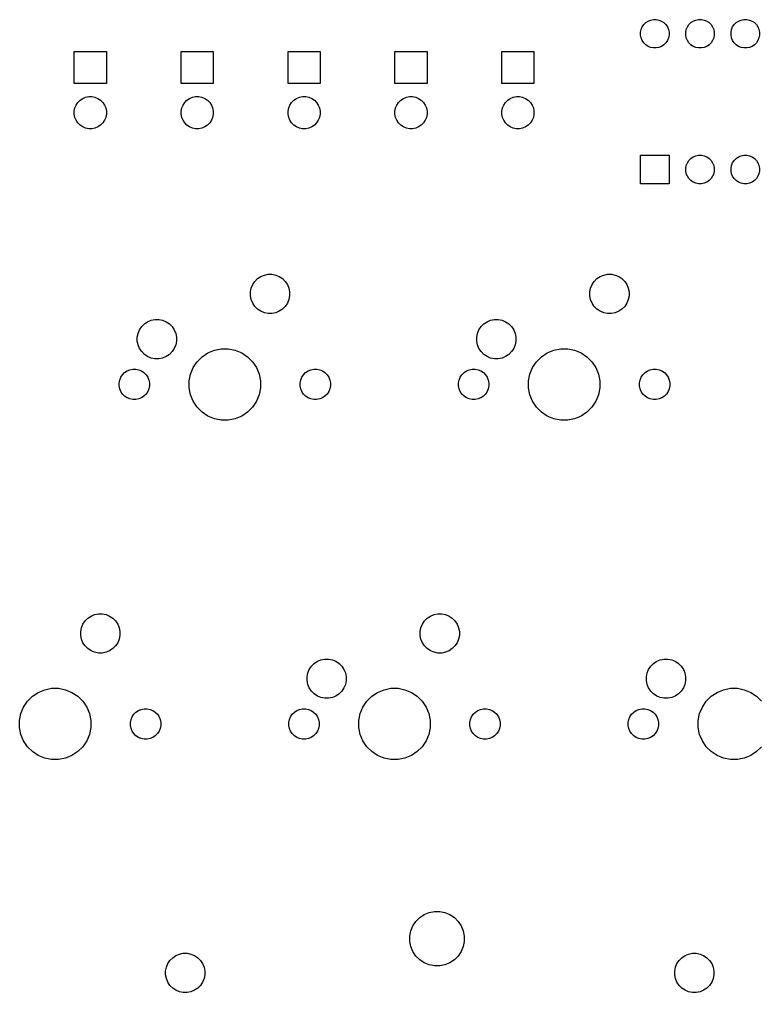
# Model space of a CAD drawing. Extents: x -0.4 to 11, y -4.1 to 0.4.
# Drawn here: x 7.796 to 9.432, y -1.718 to 0.431 of the extents above; entities that cross this region are included whole.
import ezdxf

# ---------------------------------------------------------------- set-up
doc = ezdxf.new("R2010")
doc.units = 0
doc.header["$MEASUREMENT"] = 0
doc.layers.add('BLACK', color=7, linetype='CONTINUOUS')

msp = doc.modelspace()

# ---------------------------------------------------------------- linework, layer by layer
at = {"layer": 'BLACK', "linetype": 'CONTINUOUS'}
for p, q in [((9.18508, 0.427911), (9.19081, 0.430286)), ((9.19081, 0.430286), (9.1969, 0.431496)), ((9.1969, 0.431496), (9.2031, 0.431496)), ((9.2031, 0.431496), (9.20919, 0.430286)), ((9.20919, 0.430286), (9.21492, 0.427911)), ((9.28508, 0.427911), (9.29081, 0.430286)), ((9.29081, 0.430286), (9.2969, 0.431496)), ((9.2969, 0.431496), (9.3031, 0.431496)), ((9.3031, 0.431496), (9.30919, 0.430286)), ((9.30919, 0.430286), (9.31492, 0.427911)), ((9.38508, 0.427911), (9.39081, 0.430286)), ((9.39081, 0.430286), (9.3969, 0.431496)), ((9.3969, 0.431496), (9.4031, 0.431496)), ((9.4031, 0.431496), (9.40919, 0.430286)), ((9.40919, 0.430286), (9.41492, 0.427911)), ((9.1685, 0.403102), (9.16971, 0.409187)), ((9.16971, 0.409187), (9.17209, 0.414919)), ((9.17209, 0.414919), (9.17554, 0.420078)), ((9.17554, 0.420078), (9.17992, 0.424465)), ((9.17992, 0.424465), (9.18508, 0.427911)), ((9.21492, 0.427911), (9.22008, 0.424465)), ((9.22008, 0.424465), (9.22446, 0.420078)), ((9.22446, 0.420078), (9.22791, 0.414919)), ((9.22791, 0.414919), (9.23029, 0.409187)), ((9.23029, 0.409187), (9.2315, 0.403102)), ((9.2685, 0.403102), (9.26971, 0.409187)), ((9.26971, 0.409187), (9.27209, 0.414919)), ((9.27209, 0.414919), (9.27554, 0.420078)), ((9.27554, 0.420078), (9.27992, 0.424465)), ((9.27992, 0.424465), (9.28508, 0.427911)), ((9.31492, 0.427911), (9.32008, 0.424465)), ((9.32008, 0.424465), (9.32446, 0.420078)), ((9.32446, 0.420078), (9.32791, 0.414919)), ((9.32791, 0.414919), (9.33029, 0.409187)), ((9.33029, 0.409187), (9.3315, 0.403102)), ((9.3685, 0.403102), (9.36971, 0.409187)), ((9.36971, 0.409187), (9.37209, 0.414919)), ((9.37209, 0.414919), (9.37554, 0.420078)), ((9.37554, 0.420078), (9.37992, 0.424465)), ((9.37992, 0.424465), (9.38508, 0.427911)), ((9.41492, 0.427911), (9.42008, 0.424465)), ((9.42008, 0.424465), (9.42446, 0.420078)), ((9.42446, 0.420078), (9.42791, 0.414919)), ((9.42791, 0.414919), (9.43029, 0.409187)), ((9.43029, 0.409187), (9.4315, 0.403102)), ((9.1685, 0.396898), (9.1685, 0.403102)), ((9.16971, 0.390813), (9.1685, 0.396898)), ((9.17209, 0.385081), (9.16971, 0.390813)), ((9.23029, 0.390813), (9.22791, 0.385081)), ((9.2315, 0.396898), (9.23029, 0.390813)), ((9.2315, 0.403102), (9.2315, 0.396898)), ((9.2685, 0.396898), (9.2685, 0.403102)), ((9.26971, 0.390813), (9.2685, 0.396898)), ((9.27209, 0.385081), (9.26971, 0.390813)), ((9.33029, 0.390813), (9.32791, 0.385081)), ((9.3315, 0.396898), (9.33029, 0.390813)), ((9.3315, 0.403102), (9.3315, 0.396898)), ((9.3685, 0.396898), (9.3685, 0.403102)), ((9.36971, 0.390813), (9.3685, 0.396898)), ((9.37209, 0.385081), (9.36971, 0.390813)), ((9.43029, 0.390813), (9.42791, 0.385081)), ((9.4315, 0.396898), (9.43029, 0.390813)), ((9.4315, 0.403102), (9.4315, 0.396898)), ((9.17554, 0.379922), (9.17209, 0.385081)), ((9.17992, 0.375535), (9.17554, 0.379922)), ((9.18508, 0.372089), (9.17992, 0.375535)), ((9.19081, 0.369714), (9.18508, 0.372089)), ((9.1969, 0.368504), (9.19081, 0.369714)), ((9.2031, 0.368504), (9.1969, 0.368504)), ((9.20919, 0.369714), (9.2031, 0.368504)), ((9.21492, 0.372089), (9.20919, 0.369714)), ((9.22008, 0.375535), (9.21492, 0.372089)), ((9.22446, 0.379922), (9.22008, 0.375535)), ((9.22791, 0.385081), (9.22446, 0.379922)), ((9.27554, 0.379922), (9.27209, 0.385081)), ((9.27992, 0.375535), (9.27554, 0.379922)), ((9.28508, 0.372089), (9.27992, 0.375535)), ((9.29081, 0.369714), (9.28508, 0.372089)), ((9.2969, 0.368504), (9.29081, 0.369714)), ((9.3031, 0.368504), (9.2969, 0.368504)), ((9.30919, 0.369714), (9.3031, 0.368504)), ((9.31492, 0.372089), (9.30919, 0.369714)), ((9.32008, 0.375535), (9.31492, 0.372089)), ((9.32446, 0.379922), (9.32008, 0.375535)), ((9.32791, 0.385081), (9.32446, 0.379922)), ((9.37554, 0.379922), (9.37209, 0.385081)), ((9.37992, 0.375535), (9.37554, 0.379922)), ((9.38508, 0.372089), (9.37992, 0.375535)), ((9.39081, 0.369714), (9.38508, 0.372089)), ((9.3969, 0.368504), (9.39081, 0.369714)), ((9.4031, 0.368504), (9.3969, 0.368504)), ((9.40919, 0.369714), (9.4031, 0.368504)), ((9.41492, 0.372089), (9.40919, 0.369714)), ((9.42008, 0.375535), (9.41492, 0.372089)), ((9.42446, 0.379922), (9.42008, 0.375535)), ((9.42791, 0.385081), (9.42446, 0.379922)), ((7.91732, 0.290157), (7.91732, 0.361024)), ((7.91732, 0.361024), (7.98819, 0.361024)), ((7.98819, 0.361024), (7.98819, 0.290157)), ((8.15354, 0.290157), (8.15354, 0.361024)), ((8.15354, 0.361024), (8.22441, 0.361024)), ((8.22441, 0.361024), (8.22441, 0.290157)), ((8.38976, 0.290157), (8.38976, 0.361024)), ((8.38976, 0.361024), (8.46063, 0.361024)), ((8.46063, 0.361024), (8.46063, 0.290157)), ((8.62598, 0.290157), (8.62598, 0.361024)), ((8.62598, 0.361024), (8.69685, 0.361024)), ((8.69685, 0.361024), (8.69685, 0.290157)), ((8.8622, 0.290157), (8.8622, 0.361024)), ((8.8622, 0.361024), (8.93307, 0.361024)), ((8.93307, 0.361024), (8.93307, 0.290157)), ((7.98819, 0.290157), (7.91732, 0.290157)), ((8.22441, 0.290157), (8.15354, 0.290157)), ((8.46063, 0.290157), (8.38976, 0.290157)), ((8.69685, 0.290157), (8.62598, 0.290157)), ((8.93307, 0.290157), (8.8622, 0.290157)), ((7.93597, 0.256991), (7.94242, 0.259662)), ((7.94242, 0.259662), (7.94927, 0.261024)), ((7.94927, 0.261024), (7.95625, 0.261024)), ((7.95625, 0.261024), (7.96309, 0.259662)), ((7.96309, 0.259662), (7.96954, 0.256991)), ((8.17219, 0.256991), (8.17864, 0.259662)), ((8.17864, 0.259662), (8.18549, 0.261024)), ((8.18549, 0.261024), (8.19247, 0.261024)), ((8.19247, 0.261024), (8.19931, 0.259662)), ((8.19931, 0.259662), (8.20576, 0.256991)), ((8.40841, 0.256991), (8.41486, 0.259662)), ((8.41486, 0.259662), (8.42171, 0.261024)), ((8.42171, 0.261024), (8.42869, 0.261024)), ((8.42869, 0.261024), (8.43553, 0.259662)), ((8.43553, 0.259662), (8.44198, 0.256991)), ((8.64463, 0.256991), (8.65108, 0.259662)), ((8.65108, 0.259662), (8.65793, 0.261024)), ((8.65793, 0.261024), (8.66491, 0.261024)), ((8.66491, 0.261024), (8.67175, 0.259662)), ((8.67175, 0.259662), (8.6782, 0.256991)), ((8.88085, 0.256991), (8.8873, 0.259662)), ((8.8873, 0.259662), (8.89415, 0.261024)), ((8.89415, 0.261024), (8.90113, 0.261024)), ((8.90113, 0.261024), (8.90797, 0.259662)), ((8.90797, 0.259662), (8.91442, 0.256991)), ((7.91868, 0.235926), (7.92136, 0.242374)), ((7.92136, 0.242374), (7.92523, 0.248178)), ((7.92523, 0.248178), (7.93017, 0.253113)), ((7.93017, 0.253113), (7.93597, 0.256991)), ((7.96954, 0.256991), (7.97534, 0.253113)), ((7.97534, 0.253113), (7.98028, 0.248178)), ((7.98028, 0.248178), (7.98416, 0.242374)), ((7.98416, 0.242374), (7.98683, 0.235926)), ((8.1549, 0.235926), (8.15758, 0.242374)), ((8.15758, 0.242374), (8.16145, 0.248178)), ((8.16145, 0.248178), (8.16639, 0.253113)), ((8.16639, 0.253113), (8.17219, 0.256991)), ((8.20576, 0.256991), (8.21156, 0.253113)), ((8.21156, 0.253113), (8.2165, 0.248178)), ((8.2165, 0.248178), (8.22038, 0.242374)), ((8.22038, 0.242374), (8.22305, 0.235926)), ((8.39113, 0.235926), (8.3938, 0.242374)), ((8.3938, 0.242374), (8.39767, 0.248178)), ((8.39767, 0.248178), (8.40261, 0.253113)), ((8.40261, 0.253113), (8.40841, 0.256991)), ((8.44198, 0.256991), (8.44778, 0.253113)), ((8.44778, 0.253113), (8.45272, 0.248178)), ((8.45272, 0.248178), (8.4566, 0.242374)), ((8.4566, 0.242374), (8.45927, 0.235926)), ((8.62735, 0.235926), (8.63002, 0.242374)), ((8.63002, 0.242374), (8.63389, 0.248178)), ((8.63389, 0.248178), (8.63883, 0.253113)), ((8.63883, 0.253113), (8.64463, 0.256991)), ((8.6782, 0.256991), (8.684, 0.253113)), ((8.684, 0.253113), (8.68894, 0.248178)), ((8.68894, 0.248178), (8.69282, 0.242374)), ((8.69282, 0.242374), (8.69549, 0.235926)), ((8.86357, 0.235926), (8.86624, 0.242374)), ((8.86624, 0.242374), (8.87012, 0.248178)), ((8.87012, 0.248178), (8.87505, 0.253113)), ((8.87505, 0.253113), (8.88085, 0.256991)), ((8.91442, 0.256991), (8.92023, 0.253113)), ((8.92023, 0.253113), (8.92516, 0.248178)), ((8.92516, 0.248178), (8.92904, 0.242374)), ((8.92904, 0.242374), (8.93171, 0.235926)), ((7.91732, 0.22908), (7.91868, 0.235926)), ((7.91732, 0.222101), (7.91732, 0.22908)), ((7.91868, 0.215255), (7.91732, 0.222101)), ((7.92136, 0.208807), (7.91868, 0.215255)), ((7.98683, 0.215255), (7.98416, 0.208807)), ((7.98683, 0.235926), (7.98819, 0.22908)), ((7.98819, 0.222101), (7.98683, 0.215255)), ((7.98819, 0.22908), (7.98819, 0.222101)), ((8.15354, 0.22908), (8.1549, 0.235926)), ((8.15354, 0.222101), (8.15354, 0.22908)), ((8.1549, 0.215255), (8.15354, 0.222101)), ((8.15758, 0.208807), (8.1549, 0.215255)), ((8.22305, 0.215255), (8.22038, 0.208807)), ((8.22305, 0.235926), (8.22441, 0.22908)), ((8.22441, 0.222101), (8.22305, 0.215255)), ((8.22441, 0.22908), (8.22441, 0.222101)), ((8.38976, 0.22908), (8.39113, 0.235926)), ((8.38976, 0.222101), (8.38976, 0.22908)), ((8.39113, 0.215255), (8.38976, 0.222101)), ((8.3938, 0.208807), (8.39113, 0.215255)), ((8.45927, 0.215255), (8.4566, 0.208807)), ((8.45927, 0.235926), (8.46063, 0.22908)), ((8.46063, 0.222101), (8.45927, 0.215255)), ((8.46063, 0.22908), (8.46063, 0.222101)), ((8.62598, 0.22908), (8.62735, 0.235926)), ((8.62598, 0.222101), (8.62598, 0.22908)), ((8.62735, 0.215255), (8.62598, 0.222101)), ((8.63002, 0.208807), (8.62735, 0.215255)), ((8.69549, 0.215255), (8.69282, 0.208807)), ((8.69549, 0.235926), (8.69685, 0.22908)), ((8.69685, 0.222101), (8.69549, 0.215255)), ((8.69685, 0.22908), (8.69685, 0.222101)), ((8.8622, 0.22908), (8.86357, 0.235926)), ((8.8622, 0.222101), (8.8622, 0.22908)), ((8.86357, 0.215255), (8.8622, 0.222101)), ((8.86624, 0.208807), (8.86357, 0.215255)), ((8.93171, 0.215255), (8.92904, 0.208807)), ((8.93171, 0.235926), (8.93307, 0.22908)), ((8.93307, 0.222101), (8.93171, 0.215255)), ((8.93307, 0.22908), (8.93307, 0.222101)), ((7.92523, 0.203003), (7.92136, 0.208807)), ((7.93017, 0.198068), (7.92523, 0.203003)), ((7.93597, 0.19419), (7.93017, 0.198068)), ((7.94242, 0.191519), (7.93597, 0.19419)), ((7.96954, 0.19419), (7.96309, 0.191519)), ((7.97534, 0.198068), (7.96954, 0.19419)), ((7.98028, 0.203003), (7.97534, 0.198068)), ((7.98416, 0.208807), (7.98028, 0.203003)), ((8.16145, 0.203003), (8.15758, 0.208807)), ((8.16639, 0.198068), (8.16145, 0.203003)), ((8.17219, 0.19419), (8.16639, 0.198068)), ((8.17864, 0.191519), (8.17219, 0.19419)), ((8.20576, 0.19419), (8.19931, 0.191519)), ((8.21156, 0.198068), (8.20576, 0.19419)), ((8.2165, 0.203003), (8.21156, 0.198068)), ((8.22038, 0.208807), (8.2165, 0.203003)), ((8.39767, 0.203003), (8.3938, 0.208807)), ((8.40261, 0.198068), (8.39767, 0.203003)), ((8.40841, 0.19419), (8.40261, 0.198068)), ((8.41486, 0.191519), (8.40841, 0.19419)), ((8.44198, 0.19419), (8.43553, 0.191519)), ((8.44778, 0.198068), (8.44198, 0.19419)), ((8.45272, 0.203003), (8.44778, 0.198068)), ((8.4566, 0.208807), (8.45272, 0.203003)), ((8.63389, 0.203003), (8.63002, 0.208807)), ((8.63883, 0.198068), (8.63389, 0.203003)), ((8.64463, 0.19419), (8.63883, 0.198068)), ((8.65108, 0.191519), (8.64463, 0.19419)), ((8.6782, 0.19419), (8.67175, 0.191519)), ((8.684, 0.198068), (8.6782, 0.19419)), ((8.68894, 0.203003), (8.684, 0.198068)), ((8.69282, 0.208807), (8.68894, 0.203003)), ((8.87012, 0.203003), (8.86624, 0.208807)), ((8.87505, 0.198068), (8.87012, 0.203003)), ((8.88085, 0.19419), (8.87505, 0.198068)), ((8.8873, 0.191519), (8.88085, 0.19419)), ((8.91442, 0.19419), (8.90797, 0.191519)), ((8.92023, 0.198068), (8.91442, 0.19419)), ((8.92516, 0.203003), (8.92023, 0.198068)), ((8.92904, 0.208807), (8.92516, 0.203003)), ((7.94927, 0.190157), (7.94242, 0.191519)), ((7.95625, 0.190157), (7.94927, 0.190157)), ((7.96309, 0.191519), (7.95625, 0.190157)), ((8.18549, 0.190157), (8.17864, 0.191519)), ((8.19247, 0.190157), (8.18549, 0.190157)), ((8.19931, 0.191519), (8.19247, 0.190157)), ((8.42171, 0.190157), (8.41486, 0.191519)), ((8.42869, 0.190157), (8.42171, 0.190157)), ((8.43553, 0.191519), (8.42869, 0.190157)), ((8.65793, 0.190157), (8.65108, 0.191519)), ((8.66491, 0.190157), (8.65793, 0.190157)), ((8.67175, 0.191519), (8.66491, 0.190157)), ((8.89415, 0.190157), (8.8873, 0.191519)), ((8.90113, 0.190157), (8.89415, 0.190157)), ((8.90797, 0.191519), (8.90113, 0.190157)), ((9.1685, 0.068504), (9.1685, 0.131496)), ((9.1685, 0.131496), (9.2315, 0.131496)), ((9.2315, 0.131496), (9.2315, 0.068504)), ((9.28508, 0.127911), (9.29081, 0.130286)), ((9.29081, 0.130286), (9.2969, 0.131496)), ((9.2969, 0.131496), (9.3031, 0.131496)), ((9.3031, 0.131496), (9.30919, 0.130286)), ((9.30919, 0.130286), (9.31492, 0.127911)), ((9.38508, 0.127911), (9.39081, 0.130286)), ((9.39081, 0.130286), (9.3969, 0.131496)), ((9.3969, 0.131496), (9.4031, 0.131496)), ((9.4031, 0.131496), (9.40919, 0.130286)), ((9.40919, 0.130286), (9.41492, 0.127911)), ((9.2685, 0.103102), (9.26971, 0.109187)), ((9.26971, 0.109187), (9.27209, 0.114919)), ((9.27209, 0.114919), (9.27554, 0.120078)), ((9.27554, 0.120078), (9.27992, 0.124465)), ((9.27992, 0.124465), (9.28508, 0.127911)), ((9.31492, 0.127911), (9.32008, 0.124465)), ((9.32008, 0.124465), (9.32446, 0.120078)), ((9.32446, 0.120078), (9.32791, 0.114919)), ((9.32791, 0.114919), (9.33029, 0.109187)), ((9.33029, 0.109187), (9.3315, 0.103102)), ((9.3685, 0.103102), (9.36971, 0.109187)), ((9.36971, 0.109187), (9.37209, 0.114919)), ((9.37209, 0.114919), (9.37554, 0.120078)), ((9.37554, 0.120078), (9.37992, 0.124465)), ((9.37992, 0.124465), (9.38508, 0.127911)), ((9.41492, 0.127911), (9.42008, 0.124465)), ((9.42008, 0.124465), (9.42446, 0.120078)), ((9.42446, 0.120078), (9.42791, 0.114919)), ((9.42791, 0.114919), (9.43029, 0.109187)), ((9.43029, 0.109187), (9.4315, 0.103102)), ((9.2685, 0.096898), (9.2685, 0.103102)), ((9.26971, 0.090813), (9.2685, 0.096898)), ((9.27209, 0.085081), (9.26971, 0.090813)), ((9.33029, 0.090813), (9.32791, 0.085081)), ((9.3315, 0.096898), (9.33029, 0.090813)), ((9.3315, 0.103102), (9.3315, 0.096898)), ((9.3685, 0.096898), (9.3685, 0.103102)), ((9.36971, 0.090813), (9.3685, 0.096898)), ((9.37209, 0.085081), (9.36971, 0.090813)), ((9.43029, 0.090813), (9.42791, 0.085081)), ((9.4315, 0.096898), (9.43029, 0.090813)), ((9.4315, 0.103102), (9.4315, 0.096898)), ((9.2315, 0.068504), (9.1685, 0.068504)), ((9.27554, 0.079922), (9.27209, 0.085081)), ((9.27992, 0.075535), (9.27554, 0.079922)), ((9.28508, 0.072088), (9.27992, 0.075535)), ((9.29081, 0.069714), (9.28508, 0.072088)), ((9.2969, 0.068504), (9.29081, 0.069714)), ((9.3031, 0.068504), (9.2969, 0.068504)), ((9.30919, 0.069714), (9.3031, 0.068504)), ((9.31492, 0.072088), (9.30919, 0.069714)), ((9.32008, 0.075535), (9.31492, 0.072088)), ((9.32446, 0.079922), (9.32008, 0.075535)), ((9.32791, 0.085081), (9.32446, 0.079922)), ((9.37554, 0.079922), (9.37209, 0.085081)), ((9.37992, 0.075535), (9.37554, 0.079922)), ((9.38508, 0.072088), (9.37992, 0.075535)), ((9.39081, 0.069714), (9.38508, 0.072088)), ((9.3969, 0.068504), (9.39081, 0.069714)), ((9.4031, 0.068504), (9.3969, 0.068504)), ((9.40919, 0.069714), (9.4031, 0.068504)), ((9.41492, 0.072088), (9.40919, 0.069714)), ((9.42008, 0.075535), (9.41492, 0.072088)), ((9.42446, 0.079922), (9.42008, 0.075535)), ((9.42791, 0.085081), (9.42446, 0.079922)), ((8.31154, -0.154171), (8.31628, -0.147078)), ((8.31628, -0.147078), (8.32231, -0.141046)), ((8.32231, -0.141046), (8.32941, -0.136307)), ((8.32941, -0.136307), (8.33729, -0.133042)), ((8.33729, -0.133042), (8.34566, -0.131378)), ((8.34566, -0.131378), (8.35419, -0.131378)), ((8.35419, -0.131378), (8.36255, -0.133042)), ((8.36255, -0.133042), (8.37043, -0.136307)), ((8.37043, -0.136307), (8.37753, -0.141046)), ((8.37753, -0.141046), (8.38356, -0.147078)), ((8.38356, -0.147078), (8.3883, -0.154171)), ((9.06154, -0.154171), (9.06628, -0.147078)), ((9.06628, -0.147078), (9.07231, -0.141046)), ((9.07231, -0.141046), (9.07941, -0.136307)), ((9.07941, -0.136307), (9.08729, -0.133042)), ((9.08729, -0.133042), (9.09566, -0.131378)), ((9.09566, -0.131378), (9.10419, -0.131378)), ((9.10419, -0.131378), (9.11255, -0.133042)), ((9.11255, -0.133042), (9.12043, -0.136307)), ((9.12043, -0.136307), (9.12753, -0.141046)), ((9.12753, -0.141046), (9.13356, -0.147078)), ((9.13356, -0.147078), (9.1383, -0.154171)), ((8.30661, -0.17042), (8.30828, -0.162053)), ((8.30661, -0.17895), (8.30661, -0.17042)), ((8.30828, -0.162053), (8.31154, -0.154171)), ((8.3883, -0.154171), (8.39156, -0.162053)), ((8.39156, -0.162053), (8.39323, -0.17042)), ((8.39323, -0.17042), (8.39323, -0.17895)), ((9.05661, -0.17042), (9.05828, -0.162053)), ((9.05661, -0.17895), (9.05661, -0.17042)), ((9.05828, -0.162053), (9.06154, -0.154171)), ((9.1383, -0.154171), (9.14156, -0.162053)), ((9.14156, -0.162053), (9.14323, -0.17042)), ((9.14323, -0.17042), (9.14323, -0.17895)), ((8.30828, -0.187317), (8.30661, -0.17895)), ((8.31154, -0.195199), (8.30828, -0.187317)), ((8.39156, -0.187317), (8.3883, -0.195199)), ((8.39323, -0.17895), (8.39156, -0.187317)), ((9.05828, -0.187317), (9.05661, -0.17895)), ((9.06154, -0.195199), (9.05828, -0.187317)), ((9.14156, -0.187317), (9.1383, -0.195199)), ((9.14323, -0.17895), (9.14156, -0.187317)), ((8.31628, -0.202292), (8.31154, -0.195199)), ((8.32231, -0.208324), (8.31628, -0.202292)), ((8.32941, -0.213063), (8.32231, -0.208324)), ((8.33729, -0.216328), (8.32941, -0.213063)), ((8.37043, -0.213063), (8.36255, -0.216328)), ((8.37753, -0.208324), (8.37043, -0.213063)), ((8.38356, -0.202292), (8.37753, -0.208324)), ((8.3883, -0.195199), (8.38356, -0.202292)), ((9.06628, -0.202292), (9.06154, -0.195199)), ((9.07231, -0.208324), (9.06628, -0.202292)), ((9.07941, -0.213063), (9.07231, -0.208324)), ((9.08729, -0.216328), (9.07941, -0.213063)), ((9.12043, -0.213063), (9.11255, -0.216328)), ((9.12753, -0.208324), (9.12043, -0.213063)), ((9.13356, -0.202292), (9.12753, -0.208324)), ((9.1383, -0.195199), (9.13356, -0.202292)), ((8.07231, -0.241046), (8.07941, -0.236307)), ((8.07941, -0.236307), (8.08729, -0.233042)), ((8.08729, -0.233042), (8.09566, -0.231378)), ((8.09566, -0.231378), (8.10419, -0.231378)), ((8.10419, -0.231378), (8.11255, -0.233042)), ((8.11255, -0.233042), (8.12043, -0.236307)), ((8.12043, -0.236307), (8.12753, -0.241046)), ((8.34566, -0.217992), (8.33729, -0.216328)), ((8.35419, -0.217992), (8.34566, -0.217992)), ((8.36255, -0.216328), (8.35419, -0.217992)), ((8.82231, -0.241046), (8.82941, -0.236307)), ((8.82941, -0.236307), (8.83729, -0.233042)), ((8.83729, -0.233042), (8.84566, -0.231378)), ((8.84566, -0.231378), (8.85419, -0.231378)), ((8.85419, -0.231378), (8.86255, -0.233042)), ((8.86255, -0.233042), (8.87043, -0.236307)), ((8.87043, -0.236307), (8.87753, -0.241046)), ((9.09566, -0.217992), (9.08729, -0.216328)), ((9.10419, -0.217992), (9.09566, -0.217992)), ((9.11255, -0.216328), (9.10419, -0.217992)), ((8.05828, -0.262053), (8.06154, -0.254171)), ((8.06154, -0.254171), (8.06628, -0.247078)), ((8.06628, -0.247078), (8.07231, -0.241046)), ((8.12753, -0.241046), (8.13356, -0.247078)), ((8.13356, -0.247078), (8.1383, -0.254171)), ((8.1383, -0.254171), (8.14156, -0.262053)), ((8.80828, -0.262053), (8.81154, -0.254171)), ((8.81154, -0.254171), (8.81628, -0.247078)), ((8.81628, -0.247078), (8.82231, -0.241046)), ((8.87753, -0.241046), (8.88356, -0.247078)), ((8.88356, -0.247078), (8.8883, -0.254171)), ((8.8883, -0.254171), (8.89156, -0.262053)), ((8.05661, -0.27042), (8.05828, -0.262053)), ((8.05661, -0.27895), (8.05661, -0.27042)), ((8.05828, -0.287317), (8.05661, -0.27895)), ((8.14156, -0.262053), (8.14323, -0.27042)), ((8.14323, -0.27895), (8.14156, -0.287317)), ((8.14323, -0.27042), (8.14323, -0.27895)), ((8.80661, -0.27042), (8.80828, -0.262053)), ((8.80661, -0.27895), (8.80661, -0.27042)), ((8.80828, -0.287317), (8.80661, -0.27895)), ((8.89156, -0.262053), (8.89323, -0.27042)), ((8.89323, -0.27895), (8.89156, -0.287317)), ((8.89323, -0.27042), (8.89323, -0.27895)), ((8.06154, -0.295199), (8.05828, -0.287317)), ((8.06628, -0.302292), (8.06154, -0.295199)), ((8.1383, -0.295199), (8.13356, -0.302292)), ((8.14156, -0.287317), (8.1383, -0.295199)), ((8.21262, -0.304906), (8.22695, -0.298971)), ((8.22695, -0.298971), (8.24217, -0.295945)), ((8.24217, -0.295945), (8.25768, -0.295945)), ((8.25768, -0.295945), (8.27289, -0.298971)), ((8.27289, -0.298971), (8.28722, -0.304906)), ((8.81154, -0.295199), (8.80828, -0.287317)), ((8.81628, -0.302292), (8.81154, -0.295199)), ((8.8883, -0.295199), (8.88356, -0.302292)), ((8.89156, -0.287317), (8.8883, -0.295199)), ((8.96262, -0.304906), (8.97695, -0.298971)), ((8.97695, -0.298971), (8.99217, -0.295945)), ((8.99217, -0.295945), (9.00768, -0.295945)), ((9.00768, -0.295945), (9.02289, -0.298971)), ((9.02289, -0.298971), (9.03722, -0.304906)), ((8.07231, -0.308324), (8.06628, -0.302292)), ((8.07941, -0.313063), (8.07231, -0.308324)), ((8.08729, -0.316328), (8.07941, -0.313063)), ((8.09566, -0.317992), (8.08729, -0.316328)), ((8.10419, -0.317992), (8.09566, -0.317992)), ((8.11255, -0.316328), (8.10419, -0.317992)), ((8.12043, -0.313063), (8.11255, -0.316328)), ((8.12753, -0.308324), (8.12043, -0.313063)), ((8.13356, -0.302292), (8.12753, -0.308324)), ((8.18876, -0.324491), (8.19973, -0.313524)), ((8.19973, -0.313524), (8.21262, -0.304906)), ((8.28722, -0.304906), (8.30012, -0.313524)), ((8.30012, -0.313524), (8.31108, -0.324491)), ((8.82231, -0.308324), (8.81628, -0.302292)), ((8.82941, -0.313063), (8.82231, -0.308324)), ((8.83729, -0.316328), (8.82941, -0.313063)), ((8.84566, -0.317992), (8.83729, -0.316328)), ((8.85419, -0.317992), (8.84566, -0.317992)), ((8.86255, -0.316328), (8.85419, -0.317992)), ((8.87043, -0.313063), (8.86255, -0.316328)), ((8.87753, -0.308324), (8.87043, -0.313063)), ((8.88356, -0.302292), (8.87753, -0.308324)), ((8.93876, -0.324491), (8.94973, -0.313524)), ((8.94973, -0.313524), (8.96262, -0.304906)), ((9.03722, -0.304906), (9.05012, -0.313524)), ((9.05012, -0.313524), (9.06108, -0.324491)), ((8.03407, -0.345029), (8.04016, -0.342506)), ((8.04016, -0.342506), (8.04663, -0.34122)), ((8.04663, -0.34122), (8.05322, -0.34122)), ((8.05322, -0.34122), (8.05968, -0.342506)), ((8.05968, -0.342506), (8.06577, -0.345029)), ((8.17421, -0.351717), (8.18014, -0.337388)), ((8.18014, -0.337388), (8.18876, -0.324491)), ((8.31108, -0.324491), (8.3197, -0.337388)), ((8.3197, -0.337388), (8.32564, -0.351717)), ((8.43407, -0.345029), (8.44016, -0.342506)), ((8.44016, -0.342506), (8.44663, -0.34122)), ((8.44663, -0.34122), (8.45322, -0.34122)), ((8.45322, -0.34122), (8.45968, -0.342506)), ((8.45968, -0.342506), (8.46577, -0.345029)), ((8.78407, -0.345029), (8.79016, -0.342506)), ((8.79016, -0.342506), (8.79663, -0.34122)), ((8.79663, -0.34122), (8.80322, -0.34122)), ((8.80322, -0.34122), (8.80968, -0.342506)), ((8.80968, -0.342506), (8.81577, -0.345029)), ((8.92421, -0.351717), (8.93014, -0.337388)), ((8.93014, -0.337388), (8.93876, -0.324491)), ((9.06108, -0.324491), (9.0697, -0.337388)), ((9.0697, -0.337388), (9.07564, -0.351717)), ((9.18407, -0.345029), (9.19016, -0.342506)), ((9.19016, -0.342506), (9.19663, -0.34122)), ((9.19663, -0.34122), (9.20322, -0.34122)), ((9.20322, -0.34122), (9.20968, -0.342506)), ((9.20968, -0.342506), (9.21577, -0.345029)), ((8.01646, -0.371389), (8.01774, -0.364924)), ((8.01774, -0.364924), (8.02027, -0.358834)), ((8.02027, -0.358834), (8.02393, -0.353353)), ((8.02393, -0.353353), (8.02859, -0.348691)), ((8.02859, -0.348691), (8.03407, -0.345029)), ((8.06577, -0.345029), (8.07125, -0.348691)), ((8.07125, -0.348691), (8.07591, -0.353353)), ((8.07591, -0.353353), (8.07958, -0.358834)), ((8.07958, -0.358834), (8.0821, -0.364924)), ((8.0821, -0.364924), (8.08339, -0.371389)), ((8.17118, -0.36693), (8.17421, -0.351717)), ((8.32564, -0.351717), (8.32866, -0.36693)), ((8.41646, -0.371389), (8.41774, -0.364924)), ((8.41774, -0.364924), (8.42027, -0.358834)), ((8.42027, -0.358834), (8.42393, -0.353353)), ((8.42393, -0.353353), (8.42859, -0.348691)), ((8.42859, -0.348691), (8.43407, -0.345029)), ((8.46577, -0.345029), (8.47125, -0.348691)), ((8.47125, -0.348691), (8.47591, -0.353353)), ((8.47591, -0.353353), (8.47958, -0.358834)), ((8.47958, -0.358834), (8.4821, -0.364924)), ((8.4821, -0.364924), (8.48339, -0.371389)), ((8.76646, -0.371389), (8.76774, -0.364924)), ((8.76774, -0.364924), (8.77027, -0.358834)), ((8.77027, -0.358834), (8.77393, -0.353353)), ((8.77393, -0.353353), (8.77859, -0.348691)), ((8.77859, -0.348691), (8.78407, -0.345029)), ((8.81577, -0.345029), (8.82125, -0.348691)), ((8.82125, -0.348691), (8.82591, -0.353353)), ((8.82591, -0.353353), (8.82958, -0.358834)), ((8.82958, -0.358834), (8.8321, -0.364924)), ((8.8321, -0.364924), (8.83339, -0.371389)), ((8.92118, -0.36693), (8.92421, -0.351717)), ((9.07564, -0.351717), (9.07866, -0.36693)), ((9.16646, -0.371389), (9.16774, -0.364924)), ((9.16774, -0.364924), (9.17027, -0.358834)), ((9.17027, -0.358834), (9.17393, -0.353353)), ((9.17393, -0.353353), (9.17859, -0.348691)), ((9.17859, -0.348691), (9.18407, -0.345029)), ((9.21577, -0.345029), (9.22125, -0.348691)), ((9.22125, -0.348691), (9.22591, -0.353353)), ((9.22591, -0.353353), (9.22958, -0.358834)), ((9.22958, -0.358834), (9.2321, -0.364924)), ((9.2321, -0.364924), (9.23339, -0.371389)), ((8.01646, -0.377981), (8.01646, -0.371389)), ((8.01774, -0.384446), (8.01646, -0.377981)), ((8.02027, -0.390536), (8.01774, -0.384446)), ((8.0821, -0.384446), (8.07958, -0.390536)), ((8.08339, -0.377981), (8.0821, -0.384446)), ((8.08339, -0.371389), (8.08339, -0.377981)), ((8.17118, -0.38244), (8.17118, -0.36693)), ((8.17421, -0.397653), (8.17118, -0.38244)), ((8.32866, -0.38244), (8.32564, -0.397653)), ((8.32866, -0.36693), (8.32866, -0.38244)), ((8.41646, -0.377981), (8.41646, -0.371389)), ((8.41774, -0.384446), (8.41646, -0.377981)), ((8.42027, -0.390536), (8.41774, -0.384446)), ((8.4821, -0.384446), (8.47958, -0.390536)), ((8.48339, -0.377981), (8.4821, -0.384446)), ((8.48339, -0.371389), (8.48339, -0.377981)), ((8.76646, -0.377981), (8.76646, -0.371389)), ((8.76774, -0.384446), (8.76646, -0.377981)), ((8.77027, -0.390536), (8.76774, -0.384446)), ((8.8321, -0.384446), (8.82958, -0.390536)), ((8.83339, -0.377981), (8.8321, -0.384446)), ((8.83339, -0.371389), (8.83339, -0.377981)), ((8.92118, -0.38244), (8.92118, -0.36693)), ((8.92421, -0.397653), (8.92118, -0.38244)), ((9.07866, -0.38244), (9.07564, -0.397653)), ((9.07866, -0.36693), (9.07866, -0.38244)), ((9.16646, -0.377981), (9.16646, -0.371389)), ((9.16774, -0.384446), (9.16646, -0.377981)), ((9.17027, -0.390536), (9.16774, -0.384446)), ((9.2321, -0.384446), (9.22958, -0.390536)), ((9.23339, -0.377981), (9.2321, -0.384446)), ((9.23339, -0.371389), (9.23339, -0.377981)), ((8.02393, -0.396017), (8.02027, -0.390536)), ((8.02859, -0.400679), (8.02393, -0.396017)), ((8.03407, -0.404341), (8.02859, -0.400679)), ((8.04016, -0.406864), (8.03407, -0.404341)), ((8.04663, -0.40815), (8.04016, -0.406864)), ((8.05322, -0.40815), (8.04663, -0.40815)), ((8.05968, -0.406864), (8.05322, -0.40815)), ((8.06577, -0.404341), (8.05968, -0.406864)), ((8.07125, -0.400679), (8.06577, -0.404341)), ((8.07591, -0.396017), (8.07125, -0.400679)), ((8.07958, -0.390536), (8.07591, -0.396017)), ((8.18014, -0.411982), (8.17421, -0.397653)), ((8.32564, -0.397653), (8.3197, -0.411982)), ((8.42393, -0.396017), (8.42027, -0.390536)), ((8.42859, -0.400679), (8.42393, -0.396017)), ((8.43407, -0.404341), (8.42859, -0.400679)), ((8.44016, -0.406864), (8.43407, -0.404341)), ((8.44663, -0.40815), (8.44016, -0.406864)), ((8.45322, -0.40815), (8.44663, -0.40815)), ((8.45968, -0.406864), (8.45322, -0.40815)), ((8.46577, -0.404341), (8.45968, -0.406864)), ((8.47125, -0.400679), (8.46577, -0.404341)), ((8.47591, -0.396017), (8.47125, -0.400679)), ((8.47958, -0.390536), (8.47591, -0.396017)), ((8.77393, -0.396017), (8.77027, -0.390536)), ((8.77859, -0.400679), (8.77393, -0.396017)), ((8.78407, -0.404341), (8.77859, -0.400679)), ((8.79016, -0.406864), (8.78407, -0.404341)), ((8.79663, -0.40815), (8.79016, -0.406864)), ((8.80322, -0.40815), (8.79663, -0.40815)), ((8.80968, -0.406864), (8.80322, -0.40815)), ((8.81577, -0.404341), (8.80968, -0.406864)), ((8.82125, -0.400679), (8.81577, -0.404341)), ((8.82591, -0.396017), (8.82125, -0.400679)), ((8.82958, -0.390536), (8.82591, -0.396017)), ((8.93014, -0.411982), (8.92421, -0.397653)), ((9.07564, -0.397653), (9.0697, -0.411982)), ((9.17393, -0.396017), (9.17027, -0.390536)), ((9.17859, -0.400679), (9.17393, -0.396017)), ((9.18407, -0.404341), (9.17859, -0.400679)), ((9.19016, -0.406864), (9.18407, -0.404341)), ((9.19663, -0.40815), (9.19016, -0.406864)), ((9.20322, -0.40815), (9.19663, -0.40815)), ((9.20968, -0.406864), (9.20322, -0.40815)), ((9.21577, -0.404341), (9.20968, -0.406864)), ((9.22125, -0.400679), (9.21577, -0.404341)), ((9.22591, -0.396017), (9.22125, -0.400679)), ((9.22958, -0.390536), (9.22591, -0.396017)), ((8.18876, -0.424879), (8.18014, -0.411982)), ((8.19973, -0.435846), (8.18876, -0.424879)), ((8.31108, -0.424879), (8.30012, -0.435846)), ((8.3197, -0.411982), (8.31108, -0.424879)), ((8.93876, -0.424879), (8.93014, -0.411982)), ((8.94973, -0.435846), (8.93876, -0.424879)), ((9.06108, -0.424879), (9.05012, -0.435846)), ((9.0697, -0.411982), (9.06108, -0.424879)), ((8.21262, -0.444464), (8.19973, -0.435846)), ((8.22695, -0.450399), (8.21262, -0.444464)), ((8.24217, -0.453425), (8.22695, -0.450399)), ((8.27289, -0.450399), (8.25768, -0.453425)), ((8.28722, -0.444464), (8.27289, -0.450399)), ((8.30012, -0.435846), (8.28722, -0.444464)), ((8.96262, -0.444464), (8.94973, -0.435846)), ((8.97695, -0.450399), (8.96262, -0.444464)), ((8.99217, -0.453425), (8.97695, -0.450399)), ((9.02289, -0.450399), (9.00768, -0.453425)), ((9.03722, -0.444464), (9.02289, -0.450399)), ((9.05012, -0.435846), (9.03722, -0.444464)), ((8.25768, -0.453425), (8.24217, -0.453425)), ((9.00768, -0.453425), (8.99217, -0.453425)), ((7.93654, -0.904171), (7.94128, -0.897078)), ((7.94128, -0.897078), (7.94731, -0.891046)), ((7.94731, -0.891046), (7.95441, -0.886307)), ((7.95441, -0.886307), (7.96229, -0.883042)), ((7.96229, -0.883042), (7.97066, -0.881378)), ((7.97066, -0.881378), (7.97919, -0.881378)), ((7.97919, -0.881378), (7.98755, -0.883042)), ((7.98755, -0.883042), (7.99543, -0.886307)), ((7.99543, -0.886307), (8.00253, -0.891046)), ((8.00253, -0.891046), (8.00856, -0.897078)), ((8.00856, -0.897078), (8.0133, -0.904171)), ((8.68654, -0.904171), (8.69128, -0.897078)), ((8.69128, -0.897078), (8.69731, -0.891046)), ((8.69731, -0.891046), (8.70441, -0.886307)), ((8.70441, -0.886307), (8.71229, -0.883042)), ((8.71229, -0.883042), (8.72066, -0.881378)), ((8.72066, -0.881378), (8.72919, -0.881378)), ((8.72919, -0.881378), (8.73755, -0.883042)), ((8.73755, -0.883042), (8.74543, -0.886307)), ((8.74543, -0.886307), (8.75253, -0.891046)), ((8.75253, -0.891046), (8.75856, -0.897078)), ((8.75856, -0.897078), (8.7633, -0.904171)), ((7.93161, -0.92042), (7.93328, -0.912053)), ((7.93161, -0.92895), (7.93161, -0.92042)), ((7.93328, -0.912053), (7.93654, -0.904171)), ((8.0133, -0.904171), (8.01656, -0.912053)), ((8.01656, -0.912053), (8.01823, -0.92042)), ((8.01823, -0.92042), (8.01823, -0.92895)), ((8.68161, -0.92042), (8.68328, -0.912053)), ((8.68161, -0.92895), (8.68161, -0.92042)), ((8.68328, -0.912053), (8.68654, -0.904171)), ((8.7633, -0.904171), (8.76656, -0.912053)), ((8.76656, -0.912053), (8.76823, -0.92042)), ((8.76823, -0.92042), (8.76823, -0.92895)), ((7.93328, -0.937317), (7.93161, -0.92895)), ((7.93654, -0.945199), (7.93328, -0.937317)), ((7.94128, -0.952292), (7.93654, -0.945199)), ((8.0133, -0.945199), (8.00856, -0.952292)), ((8.01656, -0.937317), (8.0133, -0.945199)), ((8.01823, -0.92895), (8.01656, -0.937317)), ((8.68328, -0.937317), (8.68161, -0.92895)), ((8.68654, -0.945199), (8.68328, -0.937317)), ((8.69128, -0.952292), (8.68654, -0.945199)), ((8.7633, -0.945199), (8.75856, -0.952292)), ((8.76656, -0.937317), (8.7633, -0.945199)), ((8.76823, -0.92895), (8.76656, -0.937317)), ((7.94731, -0.958324), (7.94128, -0.952292)), ((7.95441, -0.963063), (7.94731, -0.958324)), ((7.96229, -0.966328), (7.95441, -0.963063)), ((7.97066, -0.967992), (7.96229, -0.966328)), ((7.98755, -0.966328), (7.97919, -0.967992)), ((7.99543, -0.963063), (7.98755, -0.966328)), ((8.00253, -0.958324), (7.99543, -0.963063)), ((8.00856, -0.952292), (8.00253, -0.958324)), ((8.69731, -0.958324), (8.69128, -0.952292)), ((8.70441, -0.963063), (8.69731, -0.958324)), ((8.71229, -0.966328), (8.70441, -0.963063)), ((8.72066, -0.967992), (8.71229, -0.966328)), ((8.73755, -0.966328), (8.72919, -0.967992)), ((8.74543, -0.963063), (8.73755, -0.966328)), ((8.75253, -0.958324), (8.74543, -0.963063)), ((8.75856, -0.952292), (8.75253, -0.958324)), ((7.97919, -0.967992), (7.97066, -0.967992)), ((8.44731, -0.991046), (8.45441, -0.986307)), ((8.45441, -0.986307), (8.46229, -0.983042)), ((8.46229, -0.983042), (8.47066, -0.981378)), ((8.47066, -0.981378), (8.47919, -0.981378)), ((8.47919, -0.981378), (8.48755, -0.983042)), ((8.48755, -0.983042), (8.49543, -0.986307)), ((8.49543, -0.986307), (8.50253, -0.991046)), ((8.72919, -0.967992), (8.72066, -0.967992)), ((9.19731, -0.991046), (9.20441, -0.986307)), ((9.20441, -0.986307), (9.21229, -0.983042)), ((9.21229, -0.983042), (9.22066, -0.981378)), ((9.22066, -0.981378), (9.22919, -0.981378)), ((9.22919, -0.981378), (9.23755, -0.983042)), ((9.23755, -0.983042), (9.24543, -0.986307)), ((9.24543, -0.986307), (9.25253, -0.991046)), ((8.43328, -1.01205), (8.43654, -1.00417)), ((8.43654, -1.00417), (8.44128, -0.997078)), ((8.44128, -0.997078), (8.44731, -0.991046)), ((8.50253, -0.991046), (8.50856, -0.997078)), ((8.50856, -0.997078), (8.5133, -1.00417)), ((8.5133, -1.00417), (8.51656, -1.01205)), ((9.18328, -1.01205), (9.18654, -1.00417)), ((9.18654, -1.00417), (9.19128, -0.997078)), ((9.19128, -0.997078), (9.19731, -0.991046)), ((9.25253, -0.991046), (9.25856, -0.997078)), ((9.25856, -0.997078), (9.2633, -1.00417)), ((9.2633, -1.00417), (9.26656, -1.01205)), ((8.43161, -1.02042), (8.43328, -1.01205)), ((8.43161, -1.02895), (8.43161, -1.02042)), ((8.43328, -1.03732), (8.43161, -1.02895)), ((8.51656, -1.01205), (8.51823, -1.02042)), ((8.51823, -1.02895), (8.51656, -1.03732)), ((8.51823, -1.02042), (8.51823, -1.02895)), ((9.18161, -1.02042), (9.18328, -1.01205)), ((9.18161, -1.02895), (9.18161, -1.02042)), ((9.18328, -1.03732), (9.18161, -1.02895)), ((9.26656, -1.01205), (9.26823, -1.02042)), ((9.26823, -1.02895), (9.26656, -1.03732)), ((9.26823, -1.02042), (9.26823, -1.02895)), ((7.83762, -1.05491), (7.85195, -1.04897)), ((7.85195, -1.04897), (7.86717, -1.04594)), ((7.86717, -1.04594), (7.88268, -1.04594)), ((7.88268, -1.04594), (7.89789, -1.04897)), ((7.89789, -1.04897), (7.91222, -1.05491)), ((8.43654, -1.0452), (8.43328, -1.03732)), ((8.44128, -1.05229), (8.43654, -1.0452)), ((8.44731, -1.05832), (8.44128, -1.05229)), ((8.50856, -1.05229), (8.50253, -1.05832)), ((8.5133, -1.0452), (8.50856, -1.05229)), ((8.51656, -1.03732), (8.5133, -1.0452)), ((8.58762, -1.05491), (8.60195, -1.04897)), ((8.60195, -1.04897), (8.61717, -1.04594)), ((8.61717, -1.04594), (8.63268, -1.04594)), ((8.63268, -1.04594), (8.64789, -1.04897)), ((8.64789, -1.04897), (8.66222, -1.05491)), ((9.18654, -1.0452), (9.18328, -1.03732)), ((9.19128, -1.05229), (9.18654, -1.0452)), ((9.19731, -1.05832), (9.19128, -1.05229)), ((9.25856, -1.05229), (9.25253, -1.05832)), ((9.2633, -1.0452), (9.25856, -1.05229)), ((9.26656, -1.03732), (9.2633, -1.0452)), ((9.33762, -1.05491), (9.35195, -1.04897)), ((9.35195, -1.04897), (9.36717, -1.04594)), ((9.36717, -1.04594), (9.38268, -1.04594)), ((9.38268, -1.04594), (9.39789, -1.04897)), ((9.39789, -1.04897), (9.41222, -1.05491)), ((7.80514, -1.08739), (7.81376, -1.07449)), ((7.81376, -1.07449), (7.82473, -1.06352)), ((7.82473, -1.06352), (7.83762, -1.05491)), ((7.91222, -1.05491), (7.92512, -1.06352)), ((7.92512, -1.06352), (7.93608, -1.07449)), ((7.93608, -1.07449), (7.9447, -1.08739)), ((8.45441, -1.06306), (8.44731, -1.05832)), ((8.46229, -1.06633), (8.45441, -1.06306)), ((8.47066, -1.06799), (8.46229, -1.06633)), ((8.47919, -1.06799), (8.47066, -1.06799)), ((8.48755, -1.06633), (8.47919, -1.06799)), ((8.49543, -1.06306), (8.48755, -1.06633)), ((8.50253, -1.05832), (8.49543, -1.06306)), ((8.55514, -1.08739), (8.56376, -1.07449)), ((8.56376, -1.07449), (8.57473, -1.06352)), ((8.57473, -1.06352), (8.58762, -1.05491)), ((8.66222, -1.05491), (8.67512, -1.06352)), ((8.67512, -1.06352), (8.68608, -1.07449)), ((8.68608, -1.07449), (8.6947, -1.08739)), ((9.20441, -1.06306), (9.19731, -1.05832)), ((9.21229, -1.06633), (9.20441, -1.06306)), ((9.22066, -1.06799), (9.21229, -1.06633)), ((9.22919, -1.06799), (9.22066, -1.06799)), ((9.23755, -1.06633), (9.22919, -1.06799)), ((9.24543, -1.06306), (9.23755, -1.06633)), ((9.25253, -1.05832), (9.24543, -1.06306)), ((9.30514, -1.08739), (9.31376, -1.07449)), ((9.31376, -1.07449), (9.32473, -1.06352)), ((9.32473, -1.06352), (9.33762, -1.05491)), ((9.41222, -1.05491), (9.42512, -1.06352)), ((9.42512, -1.06352), (9.43608, -1.07449)), ((7.79921, -1.10172), (7.80514, -1.08739)), ((7.9447, -1.08739), (7.95064, -1.10172)), ((8.05359, -1.09869), (8.05907, -1.09503)), ((8.05907, -1.09503), (8.06516, -1.09251)), ((8.06516, -1.09251), (8.07163, -1.09122)), ((8.07163, -1.09122), (8.07822, -1.09122)), ((8.07822, -1.09122), (8.08468, -1.09251)), ((8.08468, -1.09251), (8.09077, -1.09503)), ((8.09077, -1.09503), (8.09625, -1.09869)), ((8.40359, -1.09869), (8.40907, -1.09503)), ((8.40907, -1.09503), (8.41516, -1.09251)), ((8.41516, -1.09251), (8.42163, -1.09122)), ((8.42163, -1.09122), (8.42822, -1.09122)), ((8.42822, -1.09122), (8.43468, -1.09251)), ((8.43468, -1.09251), (8.44077, -1.09503)), ((8.44077, -1.09503), (8.44625, -1.09869)), ((8.54921, -1.10172), (8.55514, -1.08739)), ((8.6947, -1.08739), (8.70064, -1.10172)), ((8.80359, -1.09869), (8.80907, -1.09503)), ((8.80907, -1.09503), (8.81516, -1.09251)), ((8.81516, -1.09251), (8.82163, -1.09122)), ((8.82163, -1.09122), (8.82822, -1.09122)), ((8.82822, -1.09122), (8.83468, -1.09251)), ((8.83468, -1.09251), (8.84077, -1.09503)), ((8.84077, -1.09503), (8.84625, -1.09869)), ((9.15359, -1.09869), (9.15907, -1.09503)), ((9.15907, -1.09503), (9.16516, -1.09251)), ((9.16516, -1.09251), (9.17163, -1.09122)), ((9.17163, -1.09122), (9.17822, -1.09122)), ((9.17822, -1.09122), (9.18468, -1.09251)), ((9.18468, -1.09251), (9.19077, -1.09503)), ((9.19077, -1.09503), (9.19625, -1.09869)), ((9.29921, -1.10172), (9.30514, -1.08739)), ((7.79618, -1.11693), (7.79921, -1.10172)), ((7.79618, -1.13244), (7.79618, -1.11693)), ((7.95064, -1.10172), (7.95366, -1.11693)), ((7.95366, -1.11693), (7.95366, -1.13244)), ((8.04146, -1.12139), (8.04274, -1.11492)), ((8.04274, -1.11492), (8.04527, -1.10883)), ((8.04527, -1.10883), (8.04893, -1.10335)), ((8.04893, -1.10335), (8.05359, -1.09869)), ((8.09625, -1.09869), (8.10091, -1.10335)), ((8.10091, -1.10335), (8.10458, -1.10883)), ((8.10458, -1.10883), (8.1071, -1.11492)), ((8.1071, -1.11492), (8.10839, -1.12139)), ((8.39146, -1.12139), (8.39274, -1.11492)), ((8.39274, -1.11492), (8.39527, -1.10883)), ((8.39527, -1.10883), (8.39893, -1.10335)), ((8.39893, -1.10335), (8.40359, -1.09869)), ((8.44625, -1.09869), (8.45091, -1.10335)), ((8.45091, -1.10335), (8.45458, -1.10883)), ((8.45458, -1.10883), (8.4571, -1.11492)), ((8.4571, -1.11492), (8.45839, -1.12139)), ((8.54618, -1.11693), (8.54921, -1.10172)), ((8.54618, -1.13244), (8.54618, -1.11693)), ((8.70064, -1.10172), (8.70366, -1.11693)), ((8.70366, -1.11693), (8.70366, -1.13244)), ((8.79146, -1.12139), (8.79274, -1.11492)), ((8.79274, -1.11492), (8.79527, -1.10883)), ((8.79527, -1.10883), (8.79893, -1.10335)), ((8.79893, -1.10335), (8.80359, -1.09869)), ((8.84625, -1.09869), (8.85091, -1.10335)), ((8.85091, -1.10335), (8.85458, -1.10883)), ((8.85458, -1.10883), (8.8571, -1.11492)), ((8.8571, -1.11492), (8.85839, -1.12139)), ((9.14146, -1.12139), (9.14274, -1.11492)), ((9.14274, -1.11492), (9.14527, -1.10883)), ((9.14527, -1.10883), (9.14893, -1.10335)), ((9.14893, -1.10335), (9.15359, -1.09869)), ((9.19625, -1.09869), (9.20091, -1.10335)), ((9.20091, -1.10335), (9.20458, -1.10883)), ((9.20458, -1.10883), (9.2071, -1.11492)), ((9.2071, -1.11492), (9.20839, -1.12139)), ((9.29618, -1.11693), (9.29921, -1.10172)), ((9.29618, -1.13244), (9.29618, -1.11693)), ((7.79921, -1.14765), (7.79618, -1.13244)), ((7.95366, -1.13244), (7.95064, -1.14765)), ((8.04146, -1.12798), (8.04146, -1.12139)), ((8.04274, -1.13445), (8.04146, -1.12798)), ((8.04527, -1.14054), (8.04274, -1.13445)), ((8.1071, -1.13445), (8.10458, -1.14054)), ((8.10839, -1.12798), (8.1071, -1.13445)), ((8.10839, -1.12139), (8.10839, -1.12798)), ((8.39146, -1.12798), (8.39146, -1.12139)), ((8.39274, -1.13445), (8.39146, -1.12798)), ((8.39527, -1.14054), (8.39274, -1.13445)), ((8.4571, -1.13445), (8.45458, -1.14054)), ((8.45839, -1.12798), (8.4571, -1.13445)), ((8.45839, -1.12139), (8.45839, -1.12798)), ((8.54921, -1.14765), (8.54618, -1.13244)), ((8.70366, -1.13244), (8.70064, -1.14765)), ((8.79146, -1.12798), (8.79146, -1.12139)), ((8.79274, -1.13445), (8.79146, -1.12798)), ((8.79527, -1.14054), (8.79274, -1.13445)), ((8.8571, -1.13445), (8.85458, -1.14054)), ((8.85839, -1.12798), (8.8571, -1.13445)), ((8.85839, -1.12139), (8.85839, -1.12798)), ((9.14146, -1.12798), (9.14146, -1.12139)), ((9.14274, -1.13445), (9.14146, -1.12798)), ((9.14527, -1.14054), (9.14274, -1.13445)), ((9.2071, -1.13445), (9.20458, -1.14054)), ((9.20839, -1.12798), (9.2071, -1.13445)), ((9.20839, -1.12139), (9.20839, -1.12798)), ((9.29921, -1.14765), (9.29618, -1.13244)), ((7.80514, -1.16198), (7.79921, -1.14765)), ((7.95064, -1.14765), (7.9447, -1.16198)), ((8.04893, -1.14602), (8.04527, -1.14054)), ((8.05359, -1.15068), (8.04893, -1.14602)), ((8.05907, -1.15434), (8.05359, -1.15068)), ((8.06516, -1.15686), (8.05907, -1.15434)), ((8.07163, -1.15815), (8.06516, -1.15686)), ((8.07822, -1.15815), (8.07163, -1.15815)), ((8.08468, -1.15686), (8.07822, -1.15815)), ((8.09077, -1.15434), (8.08468, -1.15686)), ((8.09625, -1.15068), (8.09077, -1.15434)), ((8.10091, -1.14602), (8.09625, -1.15068)), ((8.10458, -1.14054), (8.10091, -1.14602)), ((8.39893, -1.14602), (8.39527, -1.14054)), ((8.40359, -1.15068), (8.39893, -1.14602)), ((8.40907, -1.15434), (8.40359, -1.15068)), ((8.41516, -1.15686), (8.40907, -1.15434)), ((8.42163, -1.15815), (8.41516, -1.15686)), ((8.42822, -1.15815), (8.42163, -1.15815)), ((8.43468, -1.15686), (8.42822, -1.15815)), ((8.44077, -1.15434), (8.43468, -1.15686)), ((8.44625, -1.15068), (8.44077, -1.15434)), ((8.45091, -1.14602), (8.44625, -1.15068)), ((8.45458, -1.14054), (8.45091, -1.14602)), ((8.55514, -1.16198), (8.54921, -1.14765)), ((8.70064, -1.14765), (8.6947, -1.16198)), ((8.79893, -1.14602), (8.79527, -1.14054)), ((8.80359, -1.15068), (8.79893, -1.14602)), ((8.80907, -1.15434), (8.80359, -1.15068)), ((8.81516, -1.15686), (8.80907, -1.15434)), ((8.82163, -1.15815), (8.81516, -1.15686)), ((8.82822, -1.15815), (8.82163, -1.15815)), ((8.83468, -1.15686), (8.82822, -1.15815)), ((8.84077, -1.15434), (8.83468, -1.15686)), ((8.84625, -1.15068), (8.84077, -1.15434)), ((8.85091, -1.14602), (8.84625, -1.15068)), ((8.85458, -1.14054), (8.85091, -1.14602)), ((9.14893, -1.14602), (9.14527, -1.14054)), ((9.15359, -1.15068), (9.14893, -1.14602)), ((9.15907, -1.15434), (9.15359, -1.15068)), ((9.16516, -1.15686), (9.15907, -1.15434)), ((9.17163, -1.15815), (9.16516, -1.15686)), ((9.17822, -1.15815), (9.17163, -1.15815)), ((9.18468, -1.15686), (9.17822, -1.15815)), ((9.19077, -1.15434), (9.18468, -1.15686)), ((9.19625, -1.15068), (9.19077, -1.15434)), ((9.20091, -1.14602), (9.19625, -1.15068)), ((9.20458, -1.14054), (9.20091, -1.14602)), ((9.30514, -1.16198), (9.29921, -1.14765)), ((7.81376, -1.17488), (7.80514, -1.16198)), ((7.82473, -1.18585), (7.81376, -1.17488)), ((7.93608, -1.17488), (7.92512, -1.18585)), ((7.9447, -1.16198), (7.93608, -1.17488)), ((8.56376, -1.17488), (8.55514, -1.16198)), ((8.57473, -1.18585), (8.56376, -1.17488)), ((8.68608, -1.17488), (8.67512, -1.18585)), ((8.6947, -1.16198), (8.68608, -1.17488)), ((9.31376, -1.17488), (9.30514, -1.16198)), ((9.32473, -1.18585), (9.31376, -1.17488)), ((9.43608, -1.17488), (9.42512, -1.18585)), ((7.83762, -1.19446), (7.82473, -1.18585)), ((7.85195, -1.2004), (7.83762, -1.19446)), ((7.86717, -1.20343), (7.85195, -1.2004)), ((7.88268, -1.20343), (7.86717, -1.20343)), ((7.89789, -1.2004), (7.88268, -1.20343)), ((7.91222, -1.19446), (7.89789, -1.2004)), ((7.92512, -1.18585), (7.91222, -1.19446)), ((8.58762, -1.19446), (8.57473, -1.18585)), ((8.60195, -1.2004), (8.58762, -1.19446)), ((8.61717, -1.20343), (8.60195, -1.2004)), ((8.63268, -1.20343), (8.61717, -1.20343)), ((8.64789, -1.2004), (8.63268, -1.20343)), ((8.66222, -1.19446), (8.64789, -1.2004)), ((8.67512, -1.18585), (8.66222, -1.19446)), ((9.33762, -1.19446), (9.32473, -1.18585)), ((9.35195, -1.2004), (9.33762, -1.19446)), ((9.36717, -1.20343), (9.35195, -1.2004)), ((9.38268, -1.20343), (9.36717, -1.20343)), ((9.39789, -1.2004), (9.38268, -1.20343)), ((9.41222, -1.19446), (9.39789, -1.2004)), ((9.42512, -1.18585), (9.41222, -1.19446)), ((8.68062, -1.55246), (8.69046, -1.54589)), ((8.69046, -1.54589), (8.70138, -1.54136)), ((8.70138, -1.54136), (8.71298, -1.53906)), ((8.71298, -1.53906), (8.72481, -1.53906)), ((8.72481, -1.53906), (8.73641, -1.54136)), ((8.73641, -1.54136), (8.74734, -1.54589)), ((8.74734, -1.54589), (8.75717, -1.55246)), ((8.66569, -1.57066), (8.67226, -1.56082)), ((8.67226, -1.56082), (8.68062, -1.55246)), ((8.75717, -1.55246), (8.76553, -1.56082)), ((8.76553, -1.56082), (8.7721, -1.57066)), ((8.65886, -1.59318), (8.66117, -1.58158)), ((8.66117, -1.58158), (8.66569, -1.57066)), ((8.7721, -1.57066), (8.77663, -1.58158)), ((8.77663, -1.58158), (8.77894, -1.59318)), ((8.65886, -1.60501), (8.65886, -1.59318)), ((8.66117, -1.61661), (8.65886, -1.60501)), ((8.77894, -1.60501), (8.77663, -1.61661)), ((8.77894, -1.59318), (8.77894, -1.60501)), ((8.14193, -1.63631), (8.14981, -1.63304)), ((8.14981, -1.63304), (8.15818, -1.63138)), ((8.15818, -1.63138), (8.16671, -1.63138)), ((8.16671, -1.63138), (8.17507, -1.63304)), ((8.17507, -1.63304), (8.18295, -1.63631)), ((8.66569, -1.62753), (8.66117, -1.61661)), ((8.67226, -1.63737), (8.66569, -1.62753)), ((8.7721, -1.62753), (8.76553, -1.63737)), ((8.77663, -1.61661), (8.7721, -1.62753)), ((9.26689, -1.63631), (9.27477, -1.63304)), ((9.27477, -1.63304), (9.28314, -1.63138)), ((9.28314, -1.63138), (9.29167, -1.63138)), ((9.29167, -1.63138), (9.30003, -1.63304)), ((9.30003, -1.63304), (9.30792, -1.63631)), ((8.1208, -1.66205), (8.12406, -1.65417)), ((8.12406, -1.65417), (8.1288, -1.64708)), ((8.1288, -1.64708), (8.13483, -1.64105)), ((8.13483, -1.64105), (8.14193, -1.63631)), ((8.18295, -1.63631), (8.19005, -1.64105)), ((8.19005, -1.64105), (8.19608, -1.64708)), ((8.19608, -1.64708), (8.20082, -1.65417)), ((8.20082, -1.65417), (8.20408, -1.66205)), ((8.68062, -1.64573), (8.67226, -1.63737)), ((8.69046, -1.6523), (8.68062, -1.64573)), ((8.70138, -1.65683), (8.69046, -1.6523)), ((8.74734, -1.6523), (8.73641, -1.65683)), ((8.75717, -1.64573), (8.74734, -1.6523)), ((8.76553, -1.63737), (8.75717, -1.64573)), ((9.24576, -1.66205), (9.24902, -1.65417)), ((9.24902, -1.65417), (9.25376, -1.64708)), ((9.25376, -1.64708), (9.25979, -1.64105)), ((9.25979, -1.64105), (9.26689, -1.63631)), ((9.30792, -1.63631), (9.31501, -1.64105)), ((9.31501, -1.64105), (9.32104, -1.64708)), ((9.32104, -1.64708), (9.32578, -1.65417)), ((9.32578, -1.65417), (9.32904, -1.66205)), ((8.11913, -1.67042), (8.1208, -1.66205)), ((8.11913, -1.67895), (8.11913, -1.67042)), ((8.20408, -1.66205), (8.20575, -1.67042)), ((8.20575, -1.67042), (8.20575, -1.67895)), ((8.71298, -1.65913), (8.70138, -1.65683)), ((8.72481, -1.65913), (8.71298, -1.65913)), ((8.73641, -1.65683), (8.72481, -1.65913)), ((9.24409, -1.67042), (9.24576, -1.66205)), ((9.24409, -1.67895), (9.24409, -1.67042)), ((9.32904, -1.66205), (9.33071, -1.67042)), ((9.33071, -1.67042), (9.33071, -1.67895)), ((8.1208, -1.68732), (8.11913, -1.67895)), ((8.12406, -1.6952), (8.1208, -1.68732)), ((8.1288, -1.70229), (8.12406, -1.6952)), ((8.20082, -1.6952), (8.19608, -1.70229)), ((8.20408, -1.68732), (8.20082, -1.6952)), ((8.20575, -1.67895), (8.20408, -1.68732)), ((9.24576, -1.68732), (9.24409, -1.67895)), ((9.24902, -1.6952), (9.24576, -1.68732)), ((9.25376, -1.70229), (9.24902, -1.6952)), ((9.32578, -1.6952), (9.32104, -1.70229)), ((9.32904, -1.68732), (9.32578, -1.6952)), ((9.33071, -1.67895), (9.32904, -1.68732)), ((8.13483, -1.70832), (8.1288, -1.70229)), ((8.14193, -1.71306), (8.13483, -1.70832)), ((8.14981, -1.71633), (8.14193, -1.71306)), ((8.15818, -1.71799), (8.14981, -1.71633)), ((8.16671, -1.71799), (8.15818, -1.71799)), ((8.17507, -1.71633), (8.16671, -1.71799)), ((8.18295, -1.71306), (8.17507, -1.71633)), ((8.19005, -1.70832), (8.18295, -1.71306)), ((8.19608, -1.70229), (8.19005, -1.70832)), ((9.25979, -1.70832), (9.25376, -1.70229)), ((9.26689, -1.71306), (9.25979, -1.70832)), ((9.27477, -1.71633), (9.26689, -1.71306)), ((9.28314, -1.71799), (9.27477, -1.71633)), ((9.29167, -1.71799), (9.28314, -1.71799)), ((9.30003, -1.71633), (9.29167, -1.71799)), ((9.30792, -1.71306), (9.30003, -1.71633)), ((9.31501, -1.70832), (9.30792, -1.71306)), ((9.32104, -1.70229), (9.31501, -1.70832))]:
    msp.add_line(p, q, dxfattribs=at)

doc.saveas('drawing.dxf')
